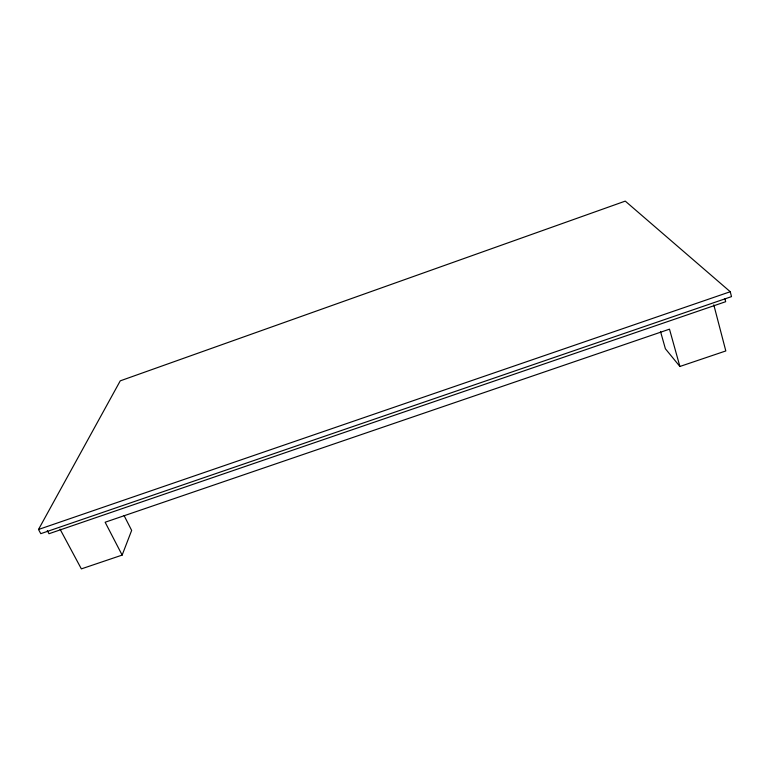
<?xml version="1.0" encoding="UTF-8"?>
<svg xmlns="http://www.w3.org/2000/svg" width="770" height="770" viewBox="0 0 770 770"><rect width="100%" height="100%" fill="white"/><g stroke="black" fill="none" stroke-linecap="round" stroke-linejoin="round"><path stroke-width="1.16" d="M60.022 529.125L81.36 568.886L122.151 555.093L131.651 530.415L124.095 515.592M38.5 529.481L120.245 380.852L625.259 201.114L730.258 291.734L731.5 296.623L40.781 533.668L38.5 529.481L730.258 291.734M660.487 331.398L665.386 348.762L679.891 366.472L725.812 350.947L713.79 304.833M47.297 530.607L48.991 533.726L725.677 301.696L724.936 298.789M122.151 555.093L105.134 522.233L669.486 329.165L679.891 366.472"/></g></svg>
